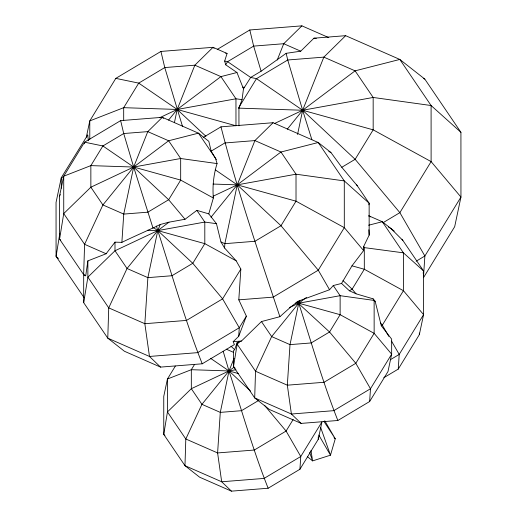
<?xml version="1.0" encoding="UTF-8"?>
<svg xmlns="http://www.w3.org/2000/svg" width="517" height="517" viewBox="0 0 517 517"><rect width="100%" height="100%" fill="white"/><g stroke="black" fill="none" stroke-linecap="round" stroke-linejoin="round"><path stroke-width="0.78" d="M84.452 143.784L84.555 142.175L120.648 120.623L162.332 117.32L198.438 133.16L208.816 141.322L211.149 151.132L215.511 158.318L217.069 163.579C213.579 174.643 212.364 186.463 213.353 198.011L208.778 213.876L216.461 223.687L220.946 241.95L224.578 247.992L236.204 260.859L240.838 269.079L238.802 299.847L246.37 316.171L238.712 336.308L233.186 341.679L234.395 344.593L202.225 363.8L160.541 367.102L124.435 351.263L107.775 338.163L83.696 302.684L83.683 274.637M208.778 213.876L196.867 210.367L185.028 219.26L168.652 199.736L133.664 167.043L102.883 145.968L84.555 142.175L63.727 176.2L59.545 195.956L59.565 239.132L83.644 274.611L85.324 275.936L85.751 275.535L87.871 260.878L106.121 253.757L114.994 242.143L121.876 242.37L123.75 214.083L133.664 167.043L147.784 131.622L162.332 117.32L163.437 118.387M224.578 247.992L224.863 243.669L237.251 184.86L254.907 140.592L273.092 122.716L318.22 142.511L330.925 152.496L341.782 167.282L357.318 185.803M238.712 336.308L239.274 327.759L246.37 316.171M299.918 469.268L300.765 456.505L321.942 421.911L318.259 439.308L299.918 469.268L268.136 488.242L231.435 491.15L199.64 477.204L184.97 465.675L163.766 434.429L163.753 396.416L167.43 379.019L175.353 366.081M369.642 401.515L370.482 388.752L391.66 354.158L391.653 339.12L381.313 325.768L375.174 301.353L373.048 298.82L356.051 293.811L349.402 290.78L341.556 283.445L333.258 285.558L329.555 289.746L298.154 301.23L290.819 306.93L279.884 316.695L261.466 321.561L241.465 341.026L237.167 342.571L234.653 349.692L233.484 350.797L233.49 366.676L254.694 397.916L269.363 409.451L301.152 423.397L337.859 420.489L369.642 401.515L387.983 371.555L391.66 354.158L374.146 333.342L340.134 314.691L298.736 303.201L295.388 303.085M383.763 377.746L398.245 369.099L399.214 354.423L423.572 314.633L423.552 270.921L402.039 239.222M341.556 283.445L351.987 265.828L363.6 250.577L363.677 246.467L369.157 235.112L369.144 203.233L356.426 184.491M238.944 125.799L238.938 108.137L242.053 99.639L243.488 88.84L250.667 77.447L261.098 71.217L286.147 53.322L300.732 51.183L313.948 38.193L345.653 35.679L399.815 59.436L424.8 79.082L460.925 132.307L460.951 197.061L454.682 226.698L423.436 277.739L424.871 255.999L460.951 197.061L431.113 161.608L373.177 129.838L302.652 110.257L238.44 108.124L256.477 78.655L287.736 59.991L323.836 57.129L355.101 70.848L373.164 97.455L373.177 129.838L355.14 159.307L341.782 167.282M59.765 233.813L56.075 256.393L83.928 297.437M83.696 302.684L87.877 277.144L87.871 260.878M368.886 204.816L369.144 203.233L344.29 180.918L318.22 142.511L280.964 152.017L237.251 184.86L213.114 196.234M423.164 273.273L423.552 270.921L403.415 252.839L382.296 221.722L368.634 215.731M174.416 122.652L177.195 109.455L194.851 65.187L213.036 47.312L227.073 53.471L224.675 61.051L225.683 64.793L236.967 72.516L243.488 88.84M297.553 134.465L302.652 110.257L323.836 57.129L345.653 35.679M86.352 137.115L89.777 120.907L115.814 78.371L160.929 51.435L213.036 47.312L214.109 48.346M398.245 369.099L419.339 334.641L423.572 314.633L403.428 290.703L364.317 269.254L351.987 265.828M185.028 219.26L169.007 222.168L160.225 224.507L157.795 230.595L147.881 277.642L144.838 323.707L149.471 356.452L160.541 367.102M277.228 60.024L283.73 43.725L301.915 25.85L328.793 37.638M234.046 358.326L229.012 370.954L220.287 412.379L217.605 452.937L221.683 481.773L231.435 491.15M299.841 300.429L298.736 303.201L290.005 344.626L287.323 385.184L291.407 414.02L301.152 423.397M88.381 140.714L87.722 134.956L61.277 177.738L56.049 202.431L56.075 256.393L58.44 258.519M59.545 195.956L60.379 194.605M225.683 64.793L227.603 61.659L253.647 46.103L283.73 43.725L300.732 51.183M240.838 269.079L222.607 298.858L186.521 320.411L144.838 323.707L108.732 307.873L87.877 277.144L114.994 250.758L157.795 230.595L169.007 222.168M194.579 364.375L191.322 369.7L191.329 388.706L201.927 404.326L220.287 412.379L241.478 410.698L258.468 400.552M293.171 419.481L286.088 431.055L254.306 450.036L217.605 452.937L185.81 438.998L167.443 411.939L167.43 379.019L191.322 369.7L229.012 370.954L235.939 369.694M168.6 120.054L177.195 109.455L220.908 76.613L236.967 72.516M211.02 217.185L237.251 184.86L296.015 174.197L344.29 180.918L344.309 227.654L318.272 270.191L273.157 297.126L238.802 299.847M287.278 129.198L302.652 110.257L355.101 70.848L399.815 59.436L431.094 105.526L460.925 132.307M239.94 341.491L237.167 344.186L233.49 366.676L235.274 368.272M121.876 242.37C134.556 236.114 147.61 230.705 160.225 224.507M306.484 297.378L298.736 303.201L289.365 307.609M234.13 367.109L229.012 370.954L191.329 388.706L167.443 411.939L163.766 434.429L164.936 435.476M217.237 49.425L249.808 29.973L301.915 25.85M203.252 137.425L220.985 126.839L273.092 122.716M211.149 151.132L224.824 142.97L254.907 140.592L280.964 152.017L296.015 174.197L296.021 201.178L280.99 225.735L254.946 241.284L224.863 243.669L220.946 241.95M382.942 222.762L399.874 212.649L431.113 161.608L431.094 105.526L373.164 97.455L302.652 110.257L274.443 123.544M349.402 290.78L352.135 289.145L364.317 269.254L364.304 247.391L363.677 246.467M416.153 261.208L424.871 255.999L399.874 212.649L355.14 159.307L302.652 110.257L256.477 78.655L250.667 77.447L227.603 61.659L224.675 61.051M381.313 325.768L382.334 325.161L403.428 290.703L403.415 252.839L363.593 247.52M390.29 359.754L399.214 354.423L391.524 341.091M159.85 117.63L177.195 109.455L235.959 98.792L242.053 99.639M63.488 176.872L61.277 177.738L61.277 188.214M368.615 225.218L382.296 221.722L394.206 231.086M233.186 341.679L241.465 341.026M242.641 87.218L244.644 87.283M213.107 184.058L237.251 184.86L296.021 201.178L344.309 227.654L363.6 250.577M147.597 230.259L157.795 230.595L204.803 222.064L216.461 223.687M313.948 38.193L316.346 38.361M217.069 163.579L180.672 158.506L133.664 167.043L90.856 165.614L63.727 176.2L63.74 213.586L59.565 239.132L60.735 240.179M225.574 53.161L227.073 53.471M115.814 78.371L138.724 83.121L177.195 109.455L205.928 136.301M87.315 135.202L87.806 135.305M238.253 373.513L229.012 370.954L210.503 358.281M423.333 78.435L424.8 79.082M106.121 253.757L84.594 244.315L63.74 213.586L90.863 187.199L133.664 167.043L168.632 140.766L198.438 133.16L216.352 159.553M85.751 275.535L83.644 274.611L84.594 244.315L102.902 204.945L133.664 167.043L123.718 133.528L120.648 120.623M226.304 349.182L233.626 352.394M328.806 151.5L330.925 152.496M368.951 216.138L370.353 216.875M213.353 198.011L180.679 180.09L133.664 167.043L153.045 228.217M236.204 260.859L204.81 243.649L157.795 230.595L153.62 227.738M388.383 226.963L391.104 228.65L402.866 240.437M215.24 169.789L237.251 184.86L280.99 225.735L318.272 270.191L329.555 289.746M296.932 301.96L329.549 331.992L355.806 363.302L370.482 388.752L333.788 410.666L291.407 414.02L254.694 397.916L255.534 371.245L271.651 336.573L298.736 303.201L340.128 295.685L374.134 300.422L375.174 301.353M334.014 437.744L335.262 438.765L330.479 455.18L312.598 460.893L307.609 456.815M342.965 280.569L352.135 289.145L356.051 293.811M250.525 391.052L229.012 370.954L223.176 351.276M230.976 346.157L234.653 349.692M380.331 322.77L382.334 325.161L388.803 336.367M264.458 405.27L286.088 431.055L300.765 456.505L264.064 478.419L221.683 481.773L184.97 465.675L185.81 438.998L201.927 404.326L229.012 370.954C241.672 410.155 252.955 449.919 268.136 488.242M373.048 298.82L374.134 300.422L374.146 333.342L355.806 363.302L324.03 382.283L287.323 385.184L255.534 371.245L237.167 344.186L237.167 342.571M333.258 285.558L340.128 295.685L340.134 314.691L329.549 331.992L311.195 342.945L290.005 344.626L271.651 336.573L261.466 321.561M196.867 210.367L204.803 222.064L204.81 243.649L192.783 263.295L171.948 275.735L147.881 277.642L127.04 268.497L114.994 250.758L114.994 242.143M323.92 421.413L335.262 438.765L324.754 420.76M318.782 435.03L330.479 455.18L320.643 427.417M337.859 420.489C322.679 382.166 311.396 342.403 298.736 303.201L298.154 301.23M202.225 363.8C184.989 320.281 172.167 275.122 157.795 230.595L156.451 226.052M309.664 452.511L312.598 460.893L310.963 450.54M279.884 316.695C259.043 253.821 237.426 191.032 220.985 126.839M311.88 139.693L302.652 110.257L287.736 59.991L286.147 53.322M182.501 126.381L164.768 67.565L160.929 51.435M261.098 71.217L253.647 46.103L249.808 29.973M368.867 229.787L369.157 235.112M419.332 333.032L419.339 334.641M318.259 436.897L318.259 439.308M123.692 120.377L123.686 107.678L138.724 83.121L164.768 67.565L194.851 65.187L220.908 76.613L235.959 98.792L235.972 125.773L177.195 109.455L123.686 107.678L89.777 120.907L89.784 139.39M108.732 307.873L107.775 338.163L149.471 356.452L197.604 352.646L239.274 327.759L222.607 298.858L192.783 263.295L157.795 230.595L127.04 268.497L108.732 307.873M102.883 145.968L90.856 165.614L90.863 187.199L102.902 204.945L123.75 214.083L147.817 212.183L168.652 199.736L180.679 180.09L180.672 158.506L168.632 140.766L147.784 131.622L123.718 133.528L102.883 145.968"/></g></svg>
